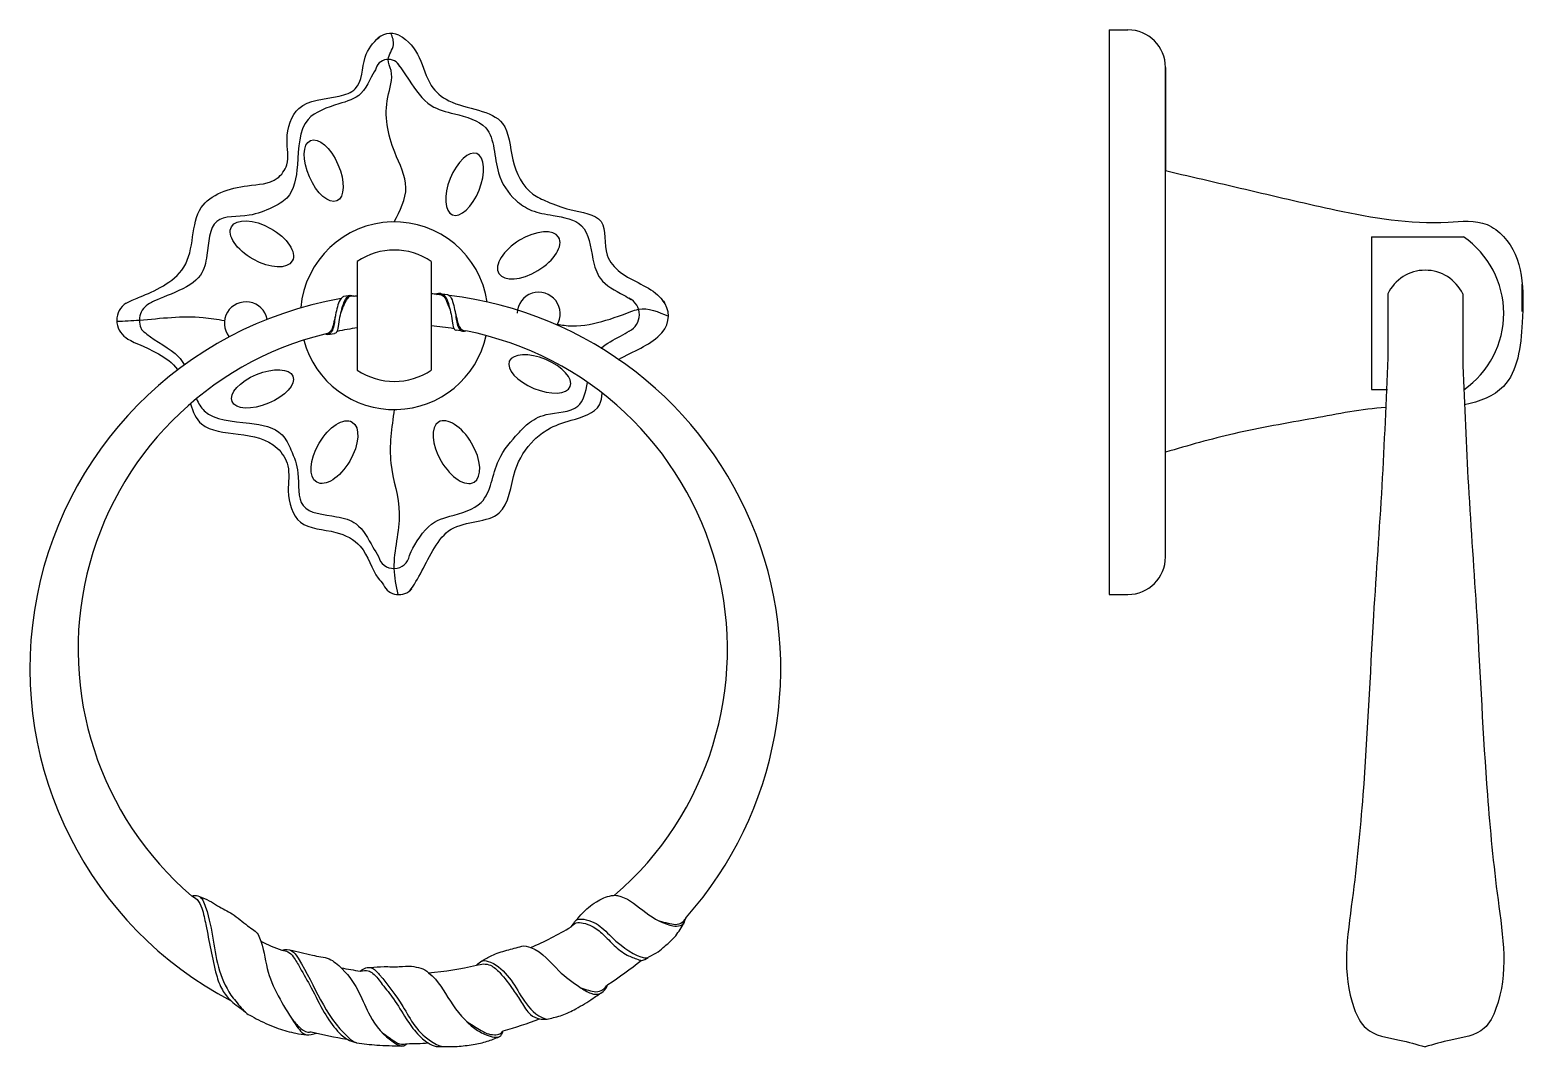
# Model space of a CAD drawing. Header units: millimetres. Extents: x -159347 to -158123, y -76894 to -75818.
# Drawn here: x -158505.1 to -158425.5, y -76666.1 to -76611.9 of the extents above; entities that cross this region are included whole.
import ezdxf

# ---------------------------------------------------------------- set-up
doc = ezdxf.new("R2010")
doc.units = ezdxf.units.MM
doc.header["$LTSCALE"] = 2
doc.header["$MEASUREMENT"] = 0
doc.layers.get('0').update_dxf_attribs({"linetype": 'CONTINUOUS'})
for name, color, linetype in [('7主线', 7, 'CONTINUOUS'), ('8填充线', 8, 'CONTINUOUS'), ('9细线', 9, 'CONTINUOUS')]:
    doc.layers.add(name, color=color, linetype=linetype)

msp = doc.modelspace()

# ---------------------------------------------------------------- linework, layer by layer
at = {"color": 0}
for p, q in [((-158487.667, -76624.223), (-158487.667, -76630.007)), ((-158483.726, -76624.223), (-158483.726, -76630.007)), ((-158488.023, -76626.035), (-158488.407, -76626.094)), ((-158483.267, -76625.926), (-158482.883, -76625.985)), ((-158489.232, -76628.114), (-158488.886, -76628.062)), ((-158482.055, -76627.938), (-158482.402, -76627.886))]:
    msp.add_line(p, q, dxfattribs=at)
for centre, radius, start, end in [((-158485.87, -76613.164), 1.089, 67.4477, 137.85841), ((-158486.019, -76614.15), 0.693, 26.52031, 169.1692), ((-158485.696, -76627.115), 5, 8.32407, 175.03141), ((-158485.696, -76627.115), 3.5, 55.73105, 124.26895), ((-158485.11, -76645.902), 19.998, 99.86425, 242.35247), ((-158499.38, -76627.366), 1.102, 123.03351, 236.23346), ((-158498.253, -76627.361), 1.023, 111.80528, 209.4344), ((-158487.873, -76626.088), 0.0252, 5.32175, 68.12898), ((-158485.146, -76645.902), 20, 97.24154, 97.76481), ((-158485.11, -76645.902), 19.998, 85.19154, 86.02961), ((-158483.417, -76625.978), 0.0252, 111.87102, 174.67825), ((-158485.11, -76645.902), 19.998, 318.4863, 83.28795), ((-158478.006, -76627.011), 1.147, 327.88769, 178.00834), ((-158473.62, -76627.059), 0.976, 296.18477, 63.26469), ((-158472.413, -76627.131), 1.313, 318.33283, 40.48002), ((-158485.247, -76644.884), 17.293, 98.04386, 101.67622), ((-158485.247, -76644.884), 17.293, 80.93401, 84.95155), ((-158485.247, -76644.884), 17.293, 310.74284, 78.82381), ((-158485.247, -76644.884), 17.293, 103.86836, 229.40415), ((-158485.696, -76627.115), 5, 195.07563, 347.81964), ((-158485.696, -76627.115), 3.5, 235.73105, 304.26895), ((-158485.717, -76639.73), 0.852, 194.27586, 348.66066), ((-158485.45, -76641.061), 0.915, 205.56268, 318.79089), ((-158485.247, -76644.884), 17.293, 293.19401, 301.23429), ((-158487.66, -76650.142), 11.51, 243.45164, 249.51741), ((-158485.11, -76645.902), 19.998, 302.62094, 308.92003), ((-158486.144, -76651.032), 11.08, 257.58853, 262.93699), ((-158485.247, -76644.884), 17.293, 274.56675, 283.13254), ((-158485.11, -76645.902), 19.998, 285.11948, 290.9318), ((-158484.867, -76644.476), 21.444, 255.79374, 260.99105), ((-158484.867, -76644.476), 21.444, 261.57772, 261.5831), ((-158485.122, -76645.6), 20.3, 270.25926, 273.48543)]:
    msp.add_arc(centre, radius, start, end, dxfattribs=at)
at = {"color": 0, "extrusion": (0, 0, -1)}
for centre, major_axis, ratio in [((-158478.536, -76623.9), (1.591, 0.963), 0.507705), ((-158477.949, -76630.217), (1.624, -0.674), 0.472887)]:
    msp.add_ellipse(centre, major_axis=major_axis, ratio=ratio, dxfattribs=at)
at = {"color": 0}
for points in [[(-158485.696, -76622.115), (-158485.079, -76620.295), (-158485.672, -76618.405), (-158486.043, -76615.478), (-158485.871, -76614.052), (-158486.019, -76613.457), (-158485.743, -76612.681), (-158485.87, -76612.075)], [(-158487.848, -76626.085), (-158487.929, -76626.078), (-158488.062, -76626.087), (-158488.148, -76626.147), (-158488.286, -76626.328), (-158488.45, -76626.701), (-158488.571, -76627.018)], [(-158483.442, -76625.976), (-158483.348, -76625.971), (-158483.226, -76625.99), (-158483.167, -76626.013), (-158483.012, -76626.154), (-158482.838, -76626.525), (-158482.717, -76626.842)], [(-158488.835, -76627.128), (-158488.941, -76627.553), (-158489.047, -76627.862), (-158489.123, -76627.972), (-158489.248, -76628.06), (-158489.392, -76628.095)], [(-158482.452, -76626.951), (-158482.347, -76627.377), (-158482.241, -76627.686), (-158482.164, -76627.796), (-158482.04, -76627.884), (-158481.895, -76627.919)], [(-158496.073, -76658.056), (-158495.556, -76658.284), (-158495.108, -76658.561), (-158494.334, -76658.987), (-158493.51, -76659.617), (-158493.173, -76659.858)], [(-158476.012, -76659.324), (-158475.671, -76658.95), (-158475.356, -76658.641), (-158474.936, -76658.343), (-158474.541, -76658.132), (-158474.137, -76658.009)], [(-158472.111, -76661.263), (-158471.649, -76660.998), (-158471.286, -76660.703), (-158470.841, -76660.303), (-158470.371, -76659.636), (-158470.24, -76659.407)], [(-158481.034, -76661.496), (-158480.51, -76661.205), (-158479.704, -76660.922), (-158478.906, -76660.707)], [(-158491.254, -76660.904), (-158490.06, -76661.185), (-158489.61, -76661.271), (-158489.162, -76661.379), (-158488.83, -76661.595)], [(-158486.975, -76661.839), (-158486.241, -76661.795), (-158485.433, -76661.795), (-158484.778, -76661.775), (-158484.289, -76661.881)], [(-158477.49, -76664.578), (-158476.764, -76664.381), (-158476.026, -76664.041), (-158475.111, -76663.483), (-158474.571, -76663.124)], [(-158493.397, -76664.377), (-158492.929, -76664.633), (-158491.882, -76665.088), (-158490.936, -76665.344), (-158490.379, -76665.424)], [(-158487.694, -76665.852), (-158486.627, -76665.971), (-158485.975, -76666.002), (-158485.297, -76666.024)], [(-158482.941, -76666.047), (-158482.35, -76666.045), (-158481.489, -76665.939), (-158480.747, -76665.774), (-158480.105, -76665.529)]]:
    msp.add_spline(points, degree=3, dxfattribs=at)
for points, knots in [([(-158485.452, -76612.158), (-158484.938, -76612.457), (-158484.272, -76613.251), (-158483.918, -76614.856), (-158482.369, -76616.135), (-158479.627, -76616.142), (-158479.511, -76618.898), (-158478.751, -76620.5), (-158477.414, -76621.096), (-158476.269, -76621.558), (-158474.213, -76621.763), (-158474.657, -76623.785), (-158473.395, -76625.201), (-158471.973, -76625.569), (-158471.384, -76626.312), (-158471.304, -76626.428)], [0.552832, 0.552832, 0.552832, 0.552832, 2.224068, 3.824088, 5.087804, 8.240336, 10.247062, 12.361673, 13.224837, 14.506009, 16.286574, 18.112647, 19.240275, 21.719515, 22.143778, 22.143778, 22.143778, 22.143778]), ([(-158499.981, -76626.442), (-158499.663, -76626.293), (-158499.042, -76626.015), (-158498.174, -76625.702), (-158496.213, -76624.242), (-158496.747, -76621.048), (-158493.879, -76620.116), (-158492.062, -76620.11), (-158491.218, -76618.95), (-158491.569, -76617.613), (-158490.919, -76615.608), (-158489.083, -76615.589), (-158487.379, -76615.035), (-158487.437, -76613.327), (-158486.853, -76612.572), (-158486.49, -76612.269)], [0.580642, 0.580642, 0.580642, 0.580642, 1.600627, 3.538558, 5.054946, 8.374288, 11.098402, 12.72139, 13.598238, 14.942023, 16.722589, 18.963371, 19.897339, 21.636934, 23.011115, 23.011115, 23.011115, 23.011115]), ([(-158485.505, -76613.685), (-158485.308, -76613.974), (-158484.778, -76614.75), (-158483.966, -76616.003), (-158482.35, -76616.386), (-158480.281, -76616.94), (-158480.433, -76619.366), (-158479.471, -76620.862), (-158478.35, -76621.599), (-158477.125, -76621.781), (-158475.363, -76622.1), (-158475.212, -76623.867), (-158474.789, -76625.352), (-158473.783, -76625.841), (-158473.207, -76626.173), (-158473.078, -76626.248)], [0, 0, 0, 0, 1.009387, 2.714553, 3.970525, 5.713451, 8.086106, 9.728907, 10.6774, 11.793745, 13.337155, 15.125435, 16.179889, 17.641595, 18.06983, 18.06983, 18.06983, 18.06983]), ([(-158486.701, -76614.02), (-158486.885, -76614.218), (-158487.251, -76615.425), (-158488.807, -76615.861), (-158490.795, -76616.536), (-158490.787, -76618.87), (-158491.06, -76620.746), (-158492.321, -76621.426), (-158493.498, -76621.906), (-158495.553, -76621.696), (-158495.585, -76623.683), (-158495.949, -76625.16), (-158497.198, -76625.841), (-158498.523, -76626.327), (-158498.633, -76626.411)], [1.157691, 1.157691, 1.157691, 1.157691, 2.714553, 3.970525, 5.713451, 8.086106, 9.847918, 10.724551, 11.960582, 13.635162, 15.423442, 16.477896, 17.939602, 19.194318, 19.194318, 19.194318, 19.194318]), ([(-158488.407, -76626.094), (-158488.407, -76626.094), (-158488.465, -76626.126), (-158488.592, -76626.246), (-158488.774, -76626.707), (-158488.86, -76627.281), (-158488.949, -76627.889), (-158489.191, -76628.137), (-158489.311, -76628.112), (-158489.392, -76628.095)], [0.032647, 0.032647, 0.032647, 0.032647, 0.117298, 0.230888, 0.611992, 1.506896, 2.146136, 2.25631, 2.482304, 2.482304, 2.482304, 2.482304]), ([(-158488.075, -76626.044), (-158488.11, -76626.054), (-158488.229, -76626.105), (-158488.39, -76626.37), (-158488.549, -76626.902), (-158488.681, -76627.46), (-158488.725, -76627.995), (-158488.85, -76628.055), (-158488.883, -76628.062), (-158488.886, -76628.062)], [0, 0, 0, 0, 0.168217, 0.380077, 0.891898, 1.841969, 2.22379, 2.322332, 2.333451, 2.333451, 2.333451, 2.333451]), ([(-158488.075, -76626.044), (-158488.058, -76626.04), (-158488.014, -76626.03), (-158487.942, -76626.046), (-158487.889, -76626.058), (-158487.864, -76626.064)], [0, 0, 0, 0, 0.0510241, 0.1348519, 0.2141474, 0.2141474, 0.2141474, 0.2141474]), ([(-158483.216, -76625.935), (-158483.232, -76625.931), (-158483.276, -76625.921), (-158483.348, -76625.936), (-158483.401, -76625.949), (-158483.426, -76625.955)], [0, 0, 0, 0, 0.0510241, 0.1348519, 0.2141474, 0.2141474, 0.2141474, 0.2141474]), ([(-158483.216, -76625.935), (-158483.181, -76625.945), (-158483.062, -76625.995), (-158482.898, -76626.194), (-158482.739, -76626.726), (-158482.607, -76627.284), (-158482.563, -76627.819), (-158482.438, -76627.879), (-158482.405, -76627.885), (-158482.402, -76627.886)], [0, 0, 0, 0, 0.168217, 0.380077, 0.891898, 1.841969, 2.22379, 2.322332, 2.333451, 2.333451, 2.333451, 2.333451]), ([(-158482.883, -76625.985), (-158482.883, -76625.984), (-158482.825, -76626.016), (-158482.696, -76626.07), (-158482.514, -76626.531), (-158482.428, -76627.105), (-158482.339, -76627.713), (-158482.097, -76627.961), (-158481.976, -76627.936), (-158481.895, -76627.919)], [0.032647, 0.032647, 0.032647, 0.032647, 0.117298, 0.230888, 0.611992, 1.506896, 2.146136, 2.25631, 2.482304, 2.482304, 2.482304, 2.482304]), ([(-158477.001, -76627.564), (-158476.887, -76627.589), (-158475.59, -76627.832), (-158474.115, -76627.272), (-158472.309, -76626.606), (-158471.634, -76626.907), (-158471.1, -76627.145)], [3.779697, 3.779697, 3.779697, 3.779697, 4.13035, 7.760781, 8.193102, 9.82542, 9.82542, 9.82542, 9.82542]), ([(-158499.174, -76627.835), (-158499.081, -76627.922), (-158498.598, -76628.385), (-158497.402, -76628.96), (-158496.969, -76629.568), (-158496.89, -76629.713)], [0.852651, 0.852651, 0.852651, 0.852651, 1.216101, 2.757453, 3.213436, 3.213436, 3.213436, 3.213436]), ([(-158474.693, -76628.851), (-158474.4, -76628.588), (-158473.838, -76628.308), (-158473.329, -76628.017), (-158473.172, -76627.926)], [16.830332, 16.830332, 16.830332, 16.830332, 17.982502, 18.503446, 18.503446, 18.503446, 18.503446]), ([(-158473.767, -76629.454), (-158473.712, -76629.422), (-158472.865, -76628.955), (-158471.983, -76628.635), (-158471.437, -76628.01), (-158471.432, -76628.004)], [18.577871, 18.577871, 18.577871, 18.577871, 18.759912, 21.292177, 21.31678, 21.31678, 21.31678, 21.31678]), ([(-158499.992, -76628.283), (-158499.787, -76628.479), (-158498.561, -76628.875), (-158497.51, -76629.621), (-158497.247, -76629.978)], [0.838107, 0.838107, 0.838107, 0.838107, 3.393056, 4.761732, 4.761732, 4.761732, 4.761732]), ([(-158484.882, -76639.898), (-158484.865, -76639.73), (-158483.983, -76638.153), (-158482.605, -76637.758), (-158480.558, -76637.216), (-158480.454, -76634.874), (-158479.235, -76633.533), (-158478.556, -76632.795), (-158477.581, -76632.234), (-158475.753, -76632.296), (-158475.497, -76631.173), (-158475.406, -76630.664)], [1.593494, 1.593494, 1.593494, 1.593494, 2.757453, 4.013424, 5.756351, 8.129006, 9.890818, 10.767451, 12.003482, 13.678062, 14.988591, 14.988591, 14.988591, 14.988591]), ([(-158484.862, -76641.752), (-158484.427, -76641.209), (-158483.848, -76639.802), (-158482.484, -76637.97), (-158479.637, -76638.252), (-158479.471, -76635.396), (-158478.545, -76633.917), (-158477.415, -76633.044), (-158476.209, -76632.656), (-158474.757, -76632.246), (-158474.642, -76631.466), (-158474.627, -76631.236)], [0.899604, 0.899604, 0.899604, 0.899604, 3.507377, 4.824171, 7.530017, 9.939838, 11.870521, 12.778251, 14.115764, 15.832328, 16.493425, 16.493425, 16.493425, 16.493425]), ([(-158496.557, -76631.802), (-158496.423, -76632.234), (-158496.001, -76633.231), (-158493.887, -76633.393), (-158492.1, -76633.735), (-158491.193, -76635.174), (-158491.478, -76636.562), (-158490.905, -76638.517), (-158488.92, -76638.463), (-158487.199, -76639.367), (-158486.862, -76640.806), (-158486.38, -76641.3), (-158486.276, -76641.456)], [6.648119, 6.648119, 6.648119, 6.648119, 7.951639, 9.958365, 12.16063, 13.256421, 14.600206, 16.380771, 18.353575, 19.827895, 21.861308, 22.321956, 22.321956, 22.321956, 22.321956]), ([(-158496.24, -76631.534), (-158496.129, -76631.783), (-158495.576, -76632.698), (-158493.623, -76632.753), (-158491.76, -76633.094), (-158491.125, -76634.378), (-158490.688, -76635.572), (-158490.971, -76637.618), (-158488.986, -76637.722), (-158487.525, -76638.136), (-158486.999, -76639.175), (-158486.641, -76639.779), (-158486.543, -76639.94)], [4.991897, 4.991897, 4.991897, 4.991897, 5.756351, 8.129006, 9.890818, 10.767451, 12.003482, 13.678062, 15.466342, 16.520796, 17.982502, 18.526558, 18.526558, 18.526558, 18.526558])]:
    msp.add_open_spline(points, degree=3, knots=knots, dxfattribs=at)
at = {"layer": '7主线', "color": 0, "ltscale": 15}
for p, q in [((-158447.621, -76611.885), (-158446.621, -76611.885)), ((-158447.621, -76611.885), (-158447.621, -76641.968)), ((-158444.621, -76639.968), (-158444.621, -76613.885)), ((-158444.621, -76613.885), (-158444.621, -76619.385)), ((-158425.621, -76626.885), (-158425.621, -76625.426)), ((-158432.784, -76625.952), (-158432.784, -76629.361)), ((-158428.784, -76625.952), (-158428.784, -76629.772)), ((-158447.621, -76641.968), (-158446.621, -76641.968))]:
    msp.add_line(p, q, dxfattribs=at)
for centre, radius, start, end in [((-158446.621, -76613.885), 2, 0, 90), ((-158430.784, -76626.907), 2.216, 25.52504, 154.47496), ((-158446.621, -76639.968), 2, 270, 0)]:
    msp.add_arc(centre, radius, start, end, dxfattribs=at)
for points, knots in [([(-158444.621, -76619.385), (-158443.105, -76619.737), (-158440.078, -76620.44), (-158435.097, -76621.627), (-158430.956, -76622.361), (-158427.751, -76621.95), (-158425.552, -76623.632), (-158425.498, -76627.054), (-158425.948, -76630.94), (-158427.893, -76631.703), (-158428.696, -76631.86)], [0, 0, 0, 0, 4.671804, 9.326388, 15.325326, 17.403756, 18.477043, 23.179695, 26.72937, 29.039079, 29.039079, 29.039079, 29.039079]), ([(-158432.893, -76632.007), (-158434.166, -76632.094), (-158436.891, -76632.634), (-158440.812, -76633.282), (-158443.411, -76634.034), (-158444.621, -76634.385)], [33.205852, 33.205852, 33.205852, 33.205852, 37.067968, 41.399118, 45.171759, 45.171759, 45.171759, 45.171759])]:
    msp.add_open_spline(points, degree=3, knots=knots, dxfattribs=at)
for points in [[(-158432.784, -76629.361), (-158433.098, -76636.17), (-158433.541, -76643.09), (-158434.108, -76652.642), (-158434.675, -76658.227), (-158434.566, -76664.033), (-158433.937, -76665.08), (-158432.155, -76665.709), (-158430.792, -76666.065)], [(-158428.784, -76629.772), (-158428.486, -76636.17), (-158428.043, -76643.09), (-158427.476, -76652.642), (-158426.909, -76658.227), (-158427.018, -76664.033), (-158427.647, -76665.08), (-158429.429, -76665.709), (-158430.792, -76666.065)]]:
    msp.add_spline(points, degree=3, dxfattribs=at)
at = {"layer": '8填充线', "color": 0}
msp.add_arc((-158493.602, -76627.521), 1.147, 11.39932, 218.00935, dxfattribs=at)
for centre, major_axis, ratio in [((-158489.459, -76619.389), (-0.705, 1.61), 0.472887), ((-158492.751, -76623.285), (-1.621, 0.912), 0.507705), ((-158492.718, -76631.013), (-1.624, -0.674), 0.472887), ((-158488.888, -76634.381), (-0.944, -1.603), 0.507705)]:
    msp.add_ellipse(centre, major_axis=major_axis, ratio=ratio, dxfattribs=at)
at = {"layer": '8填充线', "color": 0, "extrusion": (0, 0, -1)}
for centre, major_axis, ratio in [((-158481.952, -76620.112), (0.653, 1.632), 0.472887), ((-158482.392, -76634.381), (0.944, -1.603), 0.507705)]:
    msp.add_ellipse(centre, major_axis=major_axis, ratio=ratio, dxfattribs=at)
at = {"layer": '8填充线', "color": 0}
msp.add_open_spline([(-158494.741, -76627.386), (-158495.117, -76627.325), (-158496.63, -76627.063), (-158498.543, -76627.336), (-158500.079, -76627.409), (-158500.48, -76627.428)], degree=3, knots=[4.154228, 4.154228, 4.154228, 4.154228, 5.283215, 8.69247, 9.898408, 9.898408, 9.898408, 9.898408], dxfattribs=at)
msp.add_spline([(-158485.696, -76632.115), (-158485.877, -76634.972), (-158485.43, -76637.652), (-158485.717, -76640.582), (-158485.507, -76641.971)], degree=3, dxfattribs=at)
at = {"layer": '9细线', "color": 0, "ltscale": 15}
for p, q in [((-158433.654, -76622.915), (-158433.654, -76631.043)), ((-158433.654, -76622.915), (-158428.745, -76622.915)), ((-158433.654, -76631.043), (-158432.801, -76631.043))]:
    msp.add_line(p, q, dxfattribs=at)
msp.add_arc((-158431.55, -76626.99), 4.947, 304.75166, 55.45364, dxfattribs=at)
at = {"layer": '9细线', "color": 0}
for points, knots in [([(-158496.5, -76658.014), (-158496.377, -76658), (-158495.994, -76657.955), (-158495.323, -76659.665), (-158495.367, -76661.408), (-158494.529, -76663.2), (-158493.936, -76663.876), (-158493.603, -76664.292), (-158493.397, -76664.377)], [0, 0, 0, 0, 0.346458, 1.076112, 4.552337, 6.171086, 6.630579, 7.394221, 7.394221, 7.394221, 7.394221]), ([(-158474.137, -76658.009), (-158473.961, -76657.985), (-158473.383, -76658.044), (-158472.504, -76658.81), (-158471.456, -76659.504), (-158470.667, -76659.663), (-158470.217, -76659.56), (-158470.217, -76659.276), (-158470.136, -76659.157)], [0.44301, 0.44301, 0.44301, 0.44301, 0.714393, 2.429175, 4.132121, 4.49669, 4.903657, 5.26354, 5.26354, 5.26354, 5.26354]), ([(-158493.173, -76659.858), (-158493.002, -76659.945), (-158492.601, -76660.838), (-158492.545, -76662.038), (-158491.783, -76663.579), (-158491.15, -76664.615), (-158490.483, -76665.548), (-158490.027, -76665.396), (-158489.838, -76665.333)], [0.597815, 0.597815, 0.597815, 0.597815, 1.260746, 2.957088, 4.530806, 6.140353, 6.911358, 7.45975, 7.45975, 7.45975, 7.45975]), ([(-158476.28, -76659.67), (-158476.086, -76659.414), (-158475.992, -76659.216), (-158474.697, -76659.38), (-158474.251, -76660.403), (-158472.354, -76661.496), (-158472.111, -76661.263)], [0, 0, 0, 0, 0.398379, 0.86042, 3.234822, 4.790527, 4.790527, 4.790527, 4.790527]), ([(-158478.906, -76660.707), (-158478.767, -76660.67), (-158477.876, -76660.889), (-158477.057, -76662.025), (-158476.033, -76662.741), (-158475.257, -76663.261), (-158474.684, -76663.308), (-158474.402, -76662.961), (-158474.33, -76662.746)], [0.555174, 0.555174, 0.555174, 0.555174, 1.020263, 2.907055, 4.401916, 5.101431, 5.726538, 6.342261, 6.342261, 6.342261, 6.342261]), ([(-158491.687, -76660.924), (-158491.492, -76660.849), (-158491.13, -76660.869), (-158489.908, -76662.734), (-158489.443, -76664.459), (-158487.866, -76665.817), (-158487.694, -76665.852), (-158487.694, -76665.852)], [0, 0, 0, 0, 0.537705, 1.066716, 6.155735, 6.617018, 6.677084, 6.677084, 6.677084, 6.677084]), ([(-158481.318, -76661.724), (-158481.228, -76661.627), (-158481.026, -76661.409), (-158479.797, -76661.771), (-158479.106, -76663.24), (-158478.251, -76664.352), (-158477.58, -76664.611), (-158477.49, -76664.578)], [0, 0, 0, 0, 0.370122, 0.829703, 3.396339, 4.866393, 5.200686, 5.200686, 5.200686, 5.200686]), ([(-158488.83, -76661.595), (-158488.718, -76661.671), (-158487.679, -76662.618), (-158487.274, -76664.198), (-158486.206, -76665.582), (-158485.29, -76666.09), (-158485.099, -76665.966), (-158485.03, -76665.9)], [0.277838, 0.277838, 0.277838, 0.277838, 0.693645, 3.623616, 5.590693, 6.06316, 6.325635, 6.325635, 6.325635, 6.325635]), ([(-158487.507, -76662.028), (-158487.307, -76661.865), (-158486.918, -76661.729), (-158486.116, -76662.656), (-158485.137, -76663.934), (-158484.379, -76665.557), (-158483.14, -76666.083), (-158482.941, -76666.047)], [0, 0, 0, 0, 0.644936, 1.231444, 3.411474, 5.934865, 6.599395, 6.599395, 6.599395, 6.599395]), ([(-158484.289, -76661.881), (-158484.148, -76661.914), (-158483.386, -76662.438), (-158482.786, -76663.648), (-158481.756, -76664.923), (-158480.835, -76665.452), (-158480.054, -76665.676), (-158479.929, -76665.309), (-158479.894, -76665.208)], [0.665185, 0.665185, 0.665185, 0.665185, 1.119882, 3.022291, 4.982847, 5.67727, 6.454713, 6.750278, 6.750278, 6.750278, 6.750278]), ([(-158491.22, -76664.478), (-158491.082, -76664.656), (-158490.837, -76664.974), (-158490.426, -76665.305), (-158490.19, -76665.276), (-158490.13, -76665.264)], [0, 0, 0, 0, 0.690983, 1.231332, 1.410478, 1.410478, 1.410478, 1.410478])]:
    msp.add_open_spline(points, degree=3, knots=knots, dxfattribs=at)
for points in [[(-158496.5, -76658.014), (-158496.206, -76658.219), (-158495.953, -76658.684), (-158495.741, -76659.551), (-158495.466, -76660.904), (-158495.17, -76662.235), (-158494.853, -76663.038), (-158494.39, -76663.617), (-158493.622, -76664.206)], [(-158476.28, -76659.67), (-158476.008, -76659.466), (-158475.63, -76659.475), (-158475.182, -76659.633), (-158474.576, -76660.081), (-158473.979, -76660.669), (-158473.293, -76661.178), (-158472.714, -76661.415), (-158472.547, -76661.461), (-158472.177, -76661.306)], [(-158471.586, -76659.363), (-158471.115, -76659.475), (-158470.728, -76659.545), (-158470.359, -76659.431), (-158470.177, -76659.232)], [(-158491.687, -76660.924), (-158491.363, -76661), (-158491.076, -76661.272), (-158490.728, -76661.846), (-158490.123, -76662.919), (-158489.428, -76664.234), (-158488.717, -76665.231), (-158488.173, -76665.684), (-158487.776, -76665.83)], [(-158487.507, -76662.028), (-158487.084, -76662.021), (-158486.842, -76662.158), (-158486.336, -76662.742), (-158485.735, -76663.516), (-158485.067, -76664.571), (-158484.463, -76665.368), (-158483.888, -76665.863), (-158483.465, -76666.041), (-158483.098, -76666.049)], [(-158481.318, -76661.724), (-158480.945, -76661.651), (-158480.582, -76661.725), (-158480.08, -76662.115), (-158479.366, -76663.029), (-158478.92, -76663.698), (-158478.44, -76664.345), (-158477.966, -76664.58), (-158477.561, -76664.589)], [(-158475.764, -76662.92), (-158475.345, -76663.055), (-158474.958, -76663.13), (-158474.603, -76663.023), (-158474.33, -76662.746)], [(-158486.381, -76665.272), (-158485.723, -76665.745), (-158485.31, -76665.93), (-158485.19, -76665.925), (-158485.03, -76665.9)], [(-158481.841, -76664.726), (-158481.162, -76665.147), (-158480.77, -76665.351), (-158480.359, -76665.424), (-158480.071, -76665.372), (-158479.894, -76665.208)]]:
    msp.add_spline(points, degree=3, dxfattribs=at)

doc.saveas('drawing.dxf')
